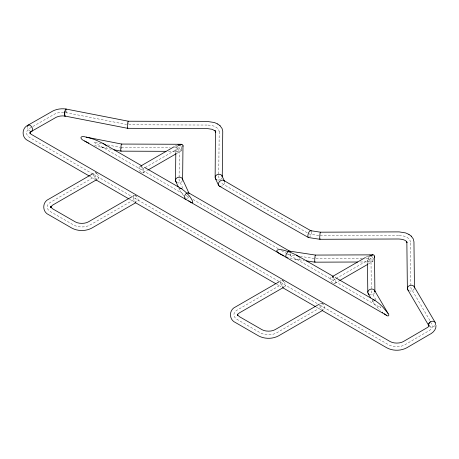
<?xml version="1.0" encoding="UTF-8"?>
<svg xmlns="http://www.w3.org/2000/svg" width="459" height="459" viewBox="0 0 459 459"><rect width="100%" height="100%" fill="white"/><g stroke="black" fill="none" stroke-linecap="round" stroke-linejoin="round"><path stroke-width="0.34" stroke-dasharray="2.29 1.72" d="M175.82 152.009L175.843 149.886M174.454 147.804L179.417 147.821L179.062 180.048L183.187 189.074M219.201 131.635L218.702 177.151L219.809 179.578M219.201 131.922L218.834 130.029A11.647 6.724 0 0 0 210.601 125.278L207.474 125.055M410.403 242.214L410.025 240.413A11.647 6.724 0 0 0 401.786 235.656L398.51 235.444M373.574 258.859L372.513 260.127A6.816 3.913 -60.3 0 1 369.512 261.9L359.69 262.009M181.89 148.504L180.972 149.542A6.816 3.959 -59.7 0 1 177.931 151.292L168.069 151.327M369.053 257.109L367.504 259.932A2.542 1.457 -60.3 0 0 367.516 261.01L368.015 261.728L368.933 261.974M300.066 258.813C297.38 260.293 293.989 258.767 291.178 258.285A51.121 36.186 44.9 0 1 289.715 257.866M177.662 146.295L175.9 149.313A2.542 1.48 -59.7 0 0 175.912 150.391L176.417 151.109L177.346 151.361M96.149 175.9L50.588 202.207A11.647 6.724 0 0 0 50.588 211.719L73.589 224.996A11.647 6.724 0 0 0 90.062 224.996L135.623 198.69M174.518 146.519L177.576 144.751M141.47 169.727L144.528 167.96M145.142 167.61L179.417 147.821M143.254 172.768L147.54 170.295M176.916 153.329L181.202 150.856M132.674 196.291L133.81 195.637M279.915 281.304L281.046 280.644M282.859 283.702L237.297 310.003A11.647 6.724 0 0 0 237.297 319.516L260.299 332.792A11.647 6.724 0 0 0 276.771 332.792L322.333 306.492M366.035 257.143L369.088 255.376M333.027 280.323L335.477 278.911M336.091 278.556L370.975 258.417L371.297 287.678M334.812 283.364L339.092 280.891M368.434 263.954L372.714 261.481M320.175 235.737L399.009 235.444M362.386 258.446L315.155 258.624L300.347 256.363M365.966 258.434L370.975 258.417M128.681 124.762L207.703 125.055M121.314 147.603L170.203 147.787M63.698 112.409L62.504 112.317A11.647 6.724 0 0 0 54.271 114.285L29.944 128.17A11.647 6.724 0 0 0 29.944 137.677L93.022 174.099M318.77 235.519L309.653 234.13L265.256 208.856L221.479 183.221L220.922 182.011M288.361 254.533L295.412 255.611M295.2 259.169L304.346 260.563M94.543 145.377A67.083 46.52 47.1 0 0 97.01 146.18C99.936 146.559 104.893 149.353 107.09 146.834M65.631 112.57L126.564 124.487M101.399 143.713L93.848 142.233L184.277 194.444M107.578 144.918L119.942 147.339M101.531 147.356L111.25 149.255M430.565 327.009L430.37 326.951A3.552 2.748 -30.4 0 1 429.699 326.659M186.136 195.517L187.995 196.59M192.952 199.453L279.066 249.168M281.545 250.603L285.882 253.104M286.502 253.46L380.649 307.817L379.22 305.378M93.642 174.454L131.882 196.532M134.298 195.465A3.552 2.048 60 0 0 133.11 197.215L317.978 303.973M319.825 305.04L388.538 344.715A11.647 6.724 0 0 0 405.016 344.715L429.056 330.669A11.647 6.724 0 0 0 432.47 325.913L431.311 322.889M89.97 176.434L95.34 179.538M129.455 199.229L134.814 202.327M276.674 284.23L281.046 286.755M316.165 307.025L321.524 310.123M183.703 195.781L180.685 191.77L178.838 188.098M372.14 300.329L374.705 304.3L378.686 308.809A67.083 28.906 70.3 0 0 380.218 310.313M429.876 320.451L410.914 288.12L410.403 242.082M375.996 299.888L371.348 291.958L371.308 288.39M373.23 302.188L372.484 300.628M179.698 189.98L179.343 188.729M133.11 197.215L133.116 197.399A3.552 2.048 60 0 0 135.675 201.621A3.552 2.048 60 0 0 138.13 200.17L138.13 199.986A3.552 2.048 60 0 0 137.121 197.227M367.447 260.511L367.47 262.628M97.515 179.125A3.552 2.048 60 0 0 98.656 177.501L98.662 177.323A3.552 2.048 60 0 0 97.474 174.202M96.648 179.033A3.552 2.048 60 0 1 93.636 174.483L93.642 174.305A3.552 2.048 60 0 1 94.652 172.71M319.831 305.258A3.552 2.048 60 0 0 322.361 309.4A3.552 2.048 60 0 0 324.84 308.087L324.846 307.909A3.552 2.048 60 0 0 323.52 304.621M320.118 303.841A3.552 2.048 60 0 1 320.715 303.342M284.046 286.938A3.552 2.048 60 0 0 285.372 285.177L285.366 284.993A3.552 2.048 60 0 0 284.356 282.239M283.461 286.864A3.552 2.048 60 0 1 280.351 282.405L280.351 282.222A3.552 2.048 60 0 1 281.16 280.587M290.822 253.689A3.552 2.048 -60 0 1 288.648 257.247M188.775 196.699A3.552 2.048 -60 0 1 186.991 198.753M333.9 283.536A3.552 2.048 60 0 0 335.512 281.792L335.512 281.608A3.552 2.048 60 0 0 334.502 278.848M333.446 283.421A3.552 2.048 60 0 1 333.291 283.358M332.505 282.864A3.552 2.048 60 0 1 330.497 279.015L330.491 278.831A3.552 2.048 60 0 1 331.679 277.081M372.398 256.965A3.552 2.048 60 0 1 373.006 261.223A3.552 2.048 60 0 1 369.667 260.242A3.552 2.048 60 0 1 368.64 255.864M142.342 172.94A3.552 2.048 60 0 0 143.954 171.19L143.948 171.006A3.552 2.048 60 0 0 142.806 168.069M141.573 172.682A3.552 2.048 60 0 1 141.102 172.389M140.793 172.136A3.552 2.048 60 0 1 138.934 168.419L138.934 168.235A3.552 2.048 60 0 1 139.989 166.508M181.879 149.634A3.552 2.048 60 0 1 178.585 150.087A3.552 2.048 60 0 1 177.203 145.119M180.886 146.341A3.552 2.048 60 0 1 181.884 148.911M222.058 177.828A3.569 2.892 -12.4 0 1 221.267 178.97M220.94 179.239A3.569 2.892 -12.4 0 1 220.383 179.589M219.769 179.848A3.569 2.892 -12.4 0 1 217.354 179.939M224.612 182.401A3.615 2.565 -44.6 0 1 221.445 186.188M128.554 122.76A3.574 0.482 -84.5 0 1 128.526 123.752M414.259 288.717A3.574 2.88 -16.2 0 1 409.566 290.949M434.874 325.551A3.563 2.834 -22 0 1 430.565 327.015L430.376 326.957A3.563 2.834 -22 0 1 429.693 326.619M66.291 110.751A3.563 0.66 -82.3 0 1 65.723 114.721M30.472 131.28A3.557 2.175 56.8 0 1 27.328 127.407M311.42 231.835A3.615 1.463 -71.8 0 1 309.75 236.982M315.585 257.533A3.569 0.367 -85.8 0 1 315.562 257.964M374.642 292.676A3.574 2.88 -16.2 0 1 370.069 294.804M182.441 180.662A3.569 2.892 -12.4 0 1 177.375 182.734M121.853 146.955A3.574 0.482 -84.5 0 1 121.641 148.923M186.211 198.489A51.121 20.804 71.6 0 1 185.356 197.611"/><path stroke-width="0.69" d="M175.504 180.335L175.808 152.721M182.613 179.756L182.986 145.75M215.145 177.381L215.432 131.073L215.707 132.272L215.787 131.871L214.938 130.689L215.391 131.131L212.339 129.34L207.56 128.606L127.608 128.313L65 116.064C60.892 115.484 57.1 116.379 54.059 118.508L31.791 131.199M50.737 207.296L50.685 206.389L50.966 207.606L50.588 206.814L52.63 208.811L75.282 221.875C78.707 223.877 84.938 223.877 88.369 221.875L132.112 196.618M237.435 315.155L237.412 314.249L237.687 315.459L237.332 314.656L239.38 316.641L261.923 329.631C265.279 331.668 271.791 331.668 275.148 329.631L319.401 304.082M50.702 207.474L50.978 206.263L50.72 206.917M237.401 315.333L237.676 314.117L237.561 314.449M374.343 257.315L374.446 256.897A2.542 1.457 -60.3 0 0 374.435 255.818L373.936 255.106L373.018 254.86L315.419 255.072L288.579 250.975M30.076 132.875C30.782 132.008 29.554 132.06 30.317 133.569C29.278 131.389 31.12 135.084 31.872 134.694L390.23 341.594C393.638 343.579 399.967 343.59 403.312 341.594L425.298 328.742C427.312 327.468 428.304 327.296 429.056 325.764M29.978 133.024L30.828 131.842M50.622 207.066L52.67 205.087L96.694 179.687M237.584 314.513L239.346 312.912L283.542 287.409M30.73 131.968L30.374 132.284L32.015 131.05M27.982 125.204C21.458 128.061 21.493 137.826 28.01 140.661L89.35 176.078M93.217 173.496L48.734 199.177C42.136 201.977 42.079 211.846 48.66 214.703L71.891 228.117C77.967 231.336 85.678 231.336 91.754 228.117L135.732 202.729M66.222 109.506A3.563 0.66 -82.3 0 0 65.144 110.739L65.098 110.935A3.552 0.929 -78.9 0 0 64.495 114.486A3.552 0.929 -78.9 0 0 65.075 116.052L65.132 116.024A3.563 0.66 -82.3 0 0 65.224 115.938M140.856 165.951L173.904 146.869M148.148 169.939L176.302 153.685M279.347 281.631L235.369 307.019C228.789 309.882 228.846 319.745 235.45 322.545L258.675 335.954C264.717 339.109 272.353 339.109 278.395 335.954L322.281 310.623M332.414 276.553L365.421 257.493M339.706 280.541L367.825 264.304M28.097 125.135L50.593 112.306C55.074 109.294 60.651 108.249 65.964 109.018M407.69 289.64L428.918 325.827A3.563 2.834 -22 0 1 430.456 321.845L430.628 321.753A3.563 2.834 -22 0 1 434.403 321.713A3.563 2.834 -22 0 1 435.379 324.679M65.075 116.052L65.138 116.029A3.563 0.66 -82.3 0 1 64.679 114.509A3.563 0.66 -82.3 0 1 65.103 110.906M179.658 188.144L181.437 188.706L184.38 190.95A51.121 20.804 71.6 0 1 187.76 194.329C190.422 196.366 197.003 207.216 188.706 200.778M372.444 254.923L373.018 254.86M182.934 146.329A2.542 1.48 -59.7 0 0 182.917 145.251L182.143 144.39L180.903 144.333A6.816 3.959 -59.7 0 0 178.276 145.727M357.555 262.014L314.897 262.175L306.457 260.884M181.483 144.275L121.658 144.057L86.166 137.115C80.176 135.13 78.81 138.561 84.668 141.033L386.358 315.213C388.216 317.037 389.903 315.276 388.073 313.451L374.538 290.386M165.928 151.321L120.969 151.154L114.027 149.795M372.955 299.629L375.33 300.662L378.52 303.038A67.083 28.906 70.3 0 1 382.617 306.83L388.073 313.451M310.737 230.705L320.445 232.185L399.141 231.893L405.664 232.931L408.975 234.434M308.568 237.555L319.906 239.288L398.877 238.996C403.186 239.254 406.008 240.241 406.972 242.254M66.314 109.087L128.319 121.216L207.847 121.509L214.479 122.553L217.79 124.056M86.166 137.115L90.681 138.285A67.083 46.52 47.1 0 1 97.279 140.666L103.028 143.438L141.969 165.917M283.214 255.439L283.897 255.738M88.076 142.772L88.834 143.122M282.56 255.135C272.141 250.585 277.58 247.952 285.538 250.786A51.121 36.186 44.9 0 1 291.419 252.748L296.537 255.158L333.532 276.519M87.336 142.422L84.668 141.033M310.915 230.762L266.995 205.758L223.688 180.404M308.391 237.498L263.518 211.955L219.27 186.044M144.442 167.346L181.437 188.706M188.597 192.837L290.094 251.44M335.386 277.586L374.946 300.427M95.845 179.825L128.841 198.873M135.313 202.614L275.434 283.513M282.555 287.621L315.551 306.669M322.029 310.41L386.845 347.836C392.921 351.049 400.638 351.049 406.714 347.83L428.935 334.841C432.573 333.148 436.4 329.82 435.993 325.397M103.028 143.438L105.117 144.751M296.537 255.158L299.388 257.155M386.358 315.213L384.235 313.761M411.144 236.064L413.255 238.875L413.949 241.79L414.46 287.81M219.959 125.686L222.064 128.491L222.747 131.354L222.254 176.922A3.569 2.892 -12.4 0 0 217.543 174.483A3.569 2.892 -12.4 0 0 215.942 179.176M408.871 234.36L411.27 236.161M217.686 123.976L220.085 125.783M105.536 145.055L106.23 145.635M414.138 286.6L435.086 322.304M368.152 293.531L370.694 297.857M406.881 242.105C406.295 240.453 407.064 243.66 406.858 242.191L407.368 288.436M222.018 175.866L224.457 181.202M215.38 178.431L218.501 185.247M182.43 178.878L189.097 193.451A3.552 2.048 -60 0 0 184.994 195.075A3.552 2.048 -60 0 0 186.061 199.143M175.694 181.219L178.27 186.847M374.504 256.323L374.894 291.585M367.481 263.34L367.797 292.337M95.346 172.693A3.552 2.048 60 0 1 96.901 173.571M134.871 195.494A3.552 2.048 60 0 1 136.421 196.406M321.529 303.279A3.552 2.048 60 0 1 323.084 304.156M282.107 280.501A3.552 2.048 60 0 1 283.662 281.413M290.312 251.584A3.552 2.048 -60 0 1 290.49 251.773M287.558 257.746A3.552 2.048 -60 0 1 286.066 254.682A3.552 2.048 -60 0 1 289.589 251.297M332.253 277.11A3.552 2.048 60 0 1 333.802 278.022M369.575 255.198A3.552 2.048 60 0 1 371.847 256.294M140.689 166.514A3.552 2.048 60 0 1 142.244 167.426M177.937 144.602A3.552 2.048 60 0 1 180.335 145.669M27.397 126.007A3.557 2.175 56.8 0 1 31.746 126.948A3.557 2.175 56.8 0 1 30.954 131.366M27.293 126.483A3.557 2.175 56.8 0 1 27.322 126.317M216.407 179.532A3.569 2.892 -12.4 0 1 216.086 179.303M220.446 186.354A3.615 2.565 -44.6 0 1 219.172 181.982A3.615 2.565 -44.6 0 1 224.353 181.081M308.85 237.584A3.615 1.463 -71.8 0 1 308.379 233.35A3.615 1.463 -71.8 0 1 311.242 231.164M127.843 128.027A3.574 0.482 -84.5 0 1 127.47 124.865A3.574 0.482 -84.5 0 1 128.445 121.423M320.112 238.898A3.569 0.367 -85.8 0 1 319.803 235.851A3.569 0.367 -85.8 0 1 320.554 232.472M408.791 290.662A3.574 2.88 -16.2 0 1 409.451 285.607A3.574 2.88 -16.2 0 1 414.425 287.994M428.97 325.913A3.552 2.748 -30.4 0 1 430.439 321.862M382.783 312.602A67.083 28.906 70.3 0 1 382.278 312.172M315.075 261.854A3.569 0.367 -85.8 0 1 314.794 258.589A3.569 0.367 -85.8 0 1 315.545 255.416M368.784 294.213A3.574 2.88 -16.2 0 1 370.126 289.342A3.574 2.88 -16.2 0 1 374.865 291.769M369.288 294.529A3.574 2.88 -16.2 0 1 369.111 294.431M369.644 256.518A6.816 3.913 -60.3 0 1 372.444 254.929M176.497 182.24A3.569 2.892 -12.4 0 1 177.937 177.369A3.569 2.892 -12.4 0 1 182.573 180.123M121.205 150.839A3.574 0.482 -84.5 0 1 120.832 147.563A3.574 0.482 -84.5 0 1 121.83 144.407"/></g></svg>
